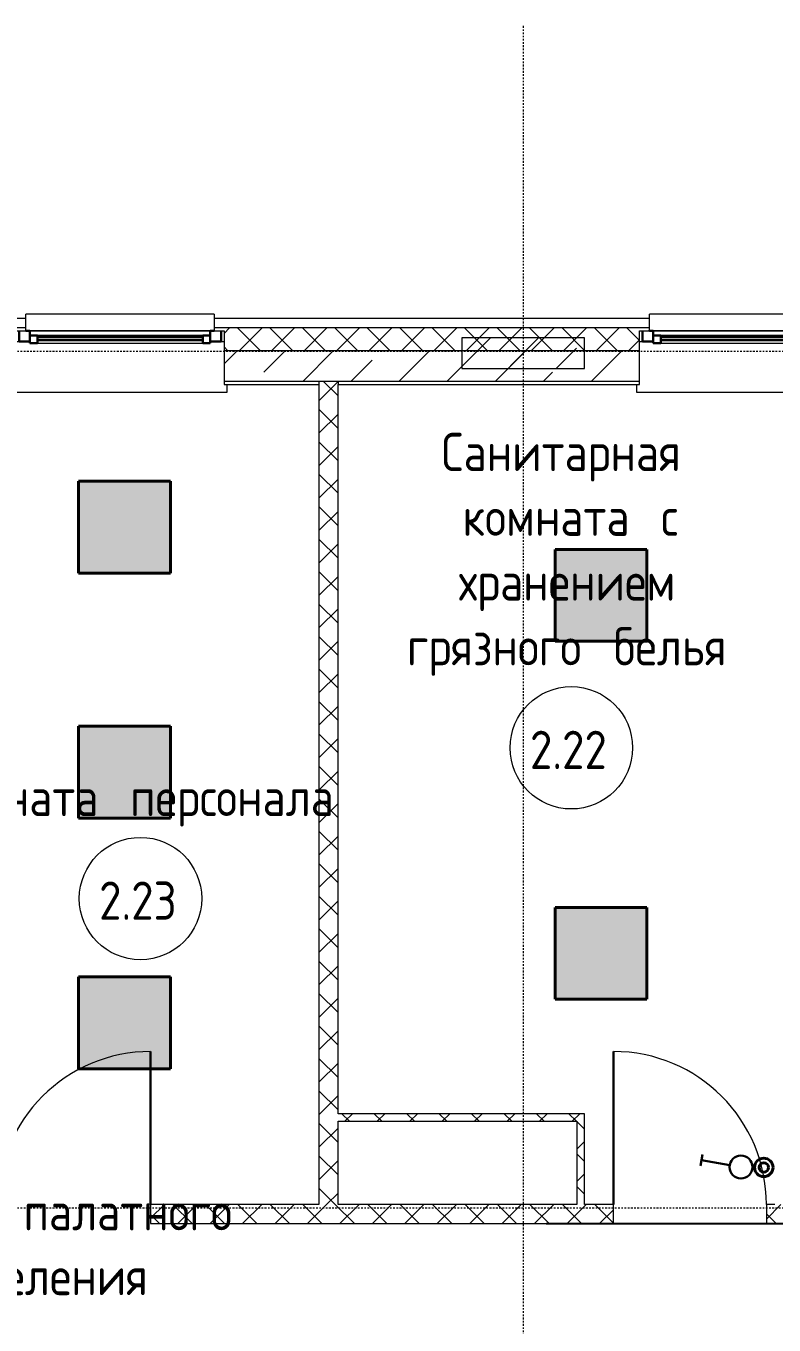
# Model space of a CAD drawing. Header units: millimetres. Extents: x -174154 to -170572, y -111302 to -109817.
# Drawn here: x -174081.2 to -174032.3, y -110543.8 to -110458.9 of the extents above; entities that cross this region are included whole.
import ezdxf

# ---------------------------------------------------------------- set-up
doc = ezdxf.new("R2010")
doc.units = ezdxf.units.MM
doc.linetypes.add('ACAD_ISO02W100', pattern=[15, 12, -3])
doc.linetypes.add('ADSK_Линия сетки', pattern=[21, 12, -3, 3, -3])
doc.layers.get('Defpoints').update_dxf_attribs({"color": 70})
doc.layers.add('!Выключатели', color=200, linetype='Continuous')
for name, color, linetype, lineweight in [('!Освещение', 190, 'Continuous', 40), ('!Подложка', 252, 'ACAD_ISO02W100', 25), ('Двери', 7, 'Continuous', 18), ('Каркас_Импост', 7, 'Continuous', 18), ('Колонны', 7, 'Continuous', 18), ('Марки помещений', 7, 'Continuous', 18), ('Окна', 7, 'Continuous', 18), ('Оси', 7, 'Continuous', 9), ('Остекление', 7, 'Continuous', 30), ('Отлив', 7, 'Continuous', 18), ('Панель', 7, 'Continuous', 18), ('Подоконник_Верхний брус', 7, 'Continuous', 18), ('Размеры', 7, 'Continuous', 9), ('Стены разрез', 7, 'Continuous', 40), ('Стены штриховка', 7, 'Continuous', 18), ('Электрика', 7, 'Continuous', 40)]:
    doc.layers.add(name, color=color, linetype=linetype, lineweight=lineweight)
doc.styles.add('GOST Common', font='GOST Common.ttf', dxfattribs={"width": 0.9, "height": 250})
doc.dimstyles.new('ADSK_Проверочный', dxfattribs={"dimscale": 304.8, "dimtxt": 251.428749, "dimasz": 0.463911, "dimexe": 0.492126, "dimexo": 0.492126, "dimgap": 0.164042, "dimtad": 1, "dimdec": 0, "dimdsep": 46, "dimtxsty": 'GOST Common', "dimblk1": 'OBLIQUE', "dimblk2": 'OBLIQUE', "dimsah": 1, "dimcen": 0.09, "dimazin": 0, "dimtfac": 1, "dimtdec": 4, "dimtix": 1, "dimtmove": 0, "dimatfit": 3, "dimfxl": 1, "dimtvp": 1, "dimtolj": 1, "dimtzin": 0, "dimarcsym": 2})
pattern_1 = [(45, (30280, 12305), (-106.066, 106.066), []), (135, (30280, 12305), (-106.066, -106.066), [])]

# ---------------------------------------------------------------- blocks, each defined once
blk = doc.blocks.new('*U228')
at = {"layer": 'Электрика', "true_color": 0xffffff}
h = blk.add_hatch(color=7, dxfattribs=at)
h.dxf.hatch_style = 1
h.paths.add_polyline_path([(3.025, 3.025), (3.025, -3.025), (-3.025, -3.025), (-3.025, 3.025)])
at = {"layer": 'Электрика', "color": 5}
for p, q in [((-3.025, -3.025), (-3.025, 3.025)), ((-3.025, 3.025), (3.025, 3.025)), ((3.025, 3.025), (3.025, -3.025)), ((-3.025, -3.025), (3.025, -3.025))]:
    blk.add_line(p, q, dxfattribs=at)
blk = doc.blocks.new('*U245')
at = {"color": 0, "linetype": 'ByBlock', "lineweight": -2}
for points in [[(0.34, -0.94), (1.2, -3.29)], [(0.73, -3.46), (1.2, -3.29)], [(1.2, -3.29), (1.67, -3.12)]]:
    blk.add_lwpolyline(points, dxfattribs=at)
blk.add_circle((0, 0), 1, dxfattribs=at)
blk = doc.blocks.new('AC_Дверь_Однопольная_ПВХ - 960х2080h В Вл П с доводчиком-799591-В_АР_ПЭ_02 Этаж')
at = {"layer": 'Панель', "lineweight": 30}
blk.add_line((-500, 62.5), (-500, 1062.5), dxfattribs=at)
at = {"layer": 'Панель'}
blk.add_arc((-500, 62.5), 1000, 0, 90, dxfattribs=at)
blk = doc.blocks.new('AC_Дверь_Однопольная_ПВХ - 960х2080h М ОЛ Глухой низ с доводчиком-799938-В_АР_ПЭ_02 Этаж')
at = {"layer": 'Панель', "lineweight": 30}
blk.add_line((500, 62.5), (500, 1062.5), dxfattribs=at)
at = {"layer": 'Панель'}
blk.add_arc((500, 62.5), 1000, 90, 180, dxfattribs=at)
blk = doc.blocks.new('B2B_Окно_1створка - 1320х1460h-729011-В_АР_ПЭ_02 Этаж')
at = {"layer": 'Каркас_Импост', "lineweight": 30}
for p, q in [((-660, 135), (-660, 65)), ((-590, 135), (-615, 135)), ((-590, 105), (-590, 135)), ((-540, 105), (-590, 105)), ((-590, 105), (-590, 55)), ((-540, 55), (-540, 105)), ((540, 105), (540, 55)), ((590, 105), (540, 105)), ((590, 135), (590, 105)), ((615, 135), (590, 135)), ((590, 55), (590, 105)), ((660, 65), (660, 135)), ((-660, 65), (-590, 65)), ((-590, 55), (-540, 55)), ((540, 55), (590, 55)), ((590, 65), (660, 65))]:
    blk.add_line(p, q, dxfattribs=at)
at = {"layer": 'Каркас_Импост'}
for p, q in [((590, 135), (-590, 135)), ((540, 105), (-540, 105)), ((-540, 55), (540, 55))]:
    blk.add_line(p, q, dxfattribs=at)
at = {"layer": 'Остекление'}
for p, q in [((540, 95), (-540, 95)), ((-540, 95), (-540, 75)), ((540, 75), (540, 95)), ((-540, 75), (540, 75))]:
    blk.add_line(p, q, dxfattribs=at)
blk = doc.blocks.new('В2В_Подоконник_ПВХ - ПВХ-717279-В_АР_ПЭ_02 Этаж')
at = {"layer": 'Подоконник_Верхний брус'}
for p, q in [((-680, 0), (-660, 0)), ((660, 0), (680, 0)), ((-700, -280), (-700, -330)), ((-700, -330), (700, -330)), ((700, -330), (700, -280))]:
    blk.add_line(p, q, dxfattribs=at)
blk = doc.blocks.new('B2B_Отлив - Отлив_металлический-717280-В_АР_ПЭ_02 Этаж')
at = {"layer": 'Отлив'}
for p, q in [((-615, 80), (-615, 110)), ((615, 110), (-615, 110)), ((615, 110), (615, 80)), ((-615, 1), (615, 1))]:
    blk.add_line(p, q, dxfattribs=at)
blk = doc.blocks.new('ADSK_Марка_Помещение_2_ГОСТ21-501-2011 - Имя и Категория-86712-В_АР_ПЭ_02 Этаж')
at = {"layer": 'Марки помещений'}
blk.add_circle((0, 0), 4, dxfattribs=at)
blk = doc.blocks.new('_Oblique')
at = {"color": 0, "linetype": 'ByBlock', "lineweight": -2}
blk.add_line((-0.5, -0.5), (0.5, 0.5), dxfattribs=at)
blk = doc.blocks.new('*D514')
at = {"layer": 'Defpoints', "color": 0, "transparency": 16777216}
for p in [(7830, 8765), (9729.2, 8765), (7830, 6765)]:
    blk.add_point(p, dxfattribs=at)
at = {"layer": 'Размеры', "color": 0, "lineweight": -2, "transparency": 16777216}
for p, q in [((7980, 8765), (9879.2, 8765)), ((9729.2, 6765), (9729.2, 8765)), ((7980, 6765), (9879.2, 6765))]:
    blk.add_line(p, q, dxfattribs=at)
at = {"layer": 'Размеры', "color": 0, "lineweight": -2, "transparency": 16777216, "xscale": 141.4, "yscale": 141.4, "zscale": 141.4}
for p, rotation in [((9729.2, 8765), 90), ((9729.2, 6765), 270)]:
    blk.add_blockref('_Oblique', p, dxfattribs=dict(at, rotation=rotation))
at = {"layer": 'Размеры', "color": 0, "lineweight": 20, "transparency": 16777216, "insert": (9554.2, 7765), "char_height": 250, "width": 756.843, "attachment_point": 5, "rotation": 90, "style": 'GOST Common'}
blk.add_mtext('\\A1;2000', dxfattribs=at)
blk = doc.blocks.new('Расп.кор.')
at = {"layer": 'Электрика', "lineweight": 40}
for radius in [0.605, 0.303]:
    blk.add_circle((0, 0), radius, dxfattribs=at)
blk = doc.blocks.new('A$C02fe7d8c')
at = {"layer": 'Колонны', "lineweight": 20, "true_color": 0x636466}
h = blk.add_hatch(dxfattribs=at)
h.set_pattern_fill('FP_3', color=251, style=0, pattern_type=2)
h.set_pattern_definition([(45, (30280, 12305), (-314.309, 314.309), []), (45, (30594.3, 12305), (-314.309, 314.309), [222.25, -111.125])])
h.paths.add_polyline_path([(8230, 14355), (8230, 14555), (7430, 14555), (7430, 14355)])
at = {"layer": 'Стены разрез', "lineweight": 20, "true_color": 0x636466}
h = blk.add_hatch(dxfattribs=at)
h.set_pattern_fill('FP_1', color=251, style=0, pattern_type=2)
h.set_pattern_definition(pattern_1)
h.paths.add_polyline_path([(14910, 14470), (14910, 14620), (12060, 14620), (12060, 14600), (12125, 14600), (12125, 14470), (12138.9, 14470)])
h.paths.add_polyline_path([(10636.6, 14470), (10765, 14470), (10765, 14600), (10830, 14600), (10830, 14620), (9885.5, 14620), (9885.5, 14600), (9950.5, 14600), (9950.5, 14470)])
h.paths.add_polyline_path([(8590.5, 14470), (8590.5, 14600), (8655.5, 14600), (8655.5, 14620), (5810, 14620), (5810, 14600), (5875, 14600), (5875, 14470), (6129.8, 14470)])
h.paths.add_polyline_path([(4515, 14470), (4515, 14600), (4580, 14600), (4580, 14620), (2715, 14620), (2715, 14600), (2780, 14600), (2780, 14470), (3125.2, 14470)])
h.paths.add_polyline_path([(1420, 14470), (1420, 14600), (1485, 14600), (1485, 14620), (60, 14620), (60, 14470), (210, 14470)])
h = blk.add_hatch(dxfattribs=at)
h.set_pattern_fill('FP_2', color=251, style=0, pattern_type=2)
h.set_pattern_definition([(45, (30280, 12305), (-314.309, 314.309), []), (45, (30594.3, 12305), (-314.309, 314.309), [555.625, -111.125, 3.353, -107.772])])
h.paths.add_polyline_path([(14392.3, 14270), (14910, 14270), (14910, 14470), (12125, 14470), (12125, 14270), (13641.1, 14270)])
h.paths.add_polyline_path([(10570, 14270), (10765, 14270), (10765, 14470), (9950.5, 14470), (9950.5, 14270), (10445, 14270)])
h.paths.add_polyline_path([(8590.5, 14270), (8590.5, 14470), (5875, 14470), (5875, 14270), (6620, 14270)])
h.paths.add_polyline_path([(3895, 14270), (4515, 14270), (4515, 14470), (2780, 14470), (2780, 14270), (3770, 14270)])
h.paths.add_polyline_path([(1420, 14270), (1420, 14470), (210, 14470), (210, 14270), (410, 14270)])
h = blk.add_hatch(dxfattribs=at)
h.set_pattern_fill('FP_1', color=251, style=0, pattern_type=2)
h.set_pattern_definition(pattern_1)
h.paths.add_polyline_path([(6495, 8890), (6620, 8890), (6620, 14270), (6495, 14270), (6495, 12069.6)])
h = blk.add_hatch(dxfattribs=at)
h.set_pattern_fill('FP_1', color=251, style=0, pattern_type=2)
h.set_pattern_definition(pattern_1)
h.paths.add_polyline_path([(8180, 9433.5), (8230, 9433.5), (8230, 9483.5), (6620, 9483.5), (6620, 9433.5)])
h = blk.add_hatch(dxfattribs=at)
h.set_pattern_fill('FP_1', color=251, style=0, pattern_type=2)
h.set_pattern_definition(pattern_1)
h.paths.add_polyline_path([(8230, 8890), (8230, 9433.5), (8180, 9433.5), (8180, 8890)])
h = blk.add_hatch(dxfattribs=at)
h.set_pattern_fill('FP_1', color=251, style=0, pattern_type=2)
h.set_pattern_definition(pattern_1)
h.paths.add_polyline_path([(14929.9, 8765), (14929.9, 8890), (12905, 8890), (12905, 8765), (13430, 8765)])
h.paths.add_polyline_path([(11905, 8765), (11905, 8890), (9420, 8890), (9420, 8765)])
h.paths.add_polyline_path([(8420, 8765), (8420, 8890), (5395, 8890), (5395, 8765)])
h.paths.add_polyline_path([(3655, 8765), (4395, 8765), (4395, 8890), (3655, 8890)])
h.paths.add_polyline_path([(2555, 8765), (2655, 8765), (2655, 8890), (2555, 8890)])
at = {"layer": 'Колонны', "color": 251, "lineweight": 20, "true_color": 0x636466}
for p, q in [((8230, 14555), (7430, 14555)), ((7430, 14555), (7430, 14355)), ((8230, 14355), (8230, 14555)), ((7430, 14355), (8230, 14355))]:
    blk.add_line(p, q, dxfattribs=at)
at = {"layer": 'Оси', "linetype": 'ADSK_Линия сетки'}
for p, q in [((7830, 16592.9), (7830, -2195)), ((32780, 14465), (-1856.4, 14465)), ((32780, 8865), (-1856.4, 8865))]:
    blk.add_line(p, q, dxfattribs=at)
at = {"layer": 'Стены разрез', "color": 251, "lineweight": 20, "true_color": 0x636466}
for p, q in [((4580, 14680), (2715, 14680)), ((4580, 14600), (4580, 14680)), ((8655.5, 14680), (5810, 14680)), ((5810, 14680), (5810, 14600)), ((8655.5, 14600), (8655.5, 14680)), ((4515, 14600), (4580, 14600)), ((5810, 14600), (5875, 14600)), ((5875, 14600), (5875, 14250)), ((8590.5, 14250), (8590.5, 14600)), ((8590.5, 14600), (8655.5, 14600)), ((5875, 14250), (6495, 14250)), ((6495, 14250), (6495, 8890)), ((6620, 14250), (8590.5, 14250)), ((6620, 9483.5), (6620, 14250)), ((8230, 9483.5), (6620, 9483.5)), ((6620, 8890), (6620, 9433.5)), ((6620, 9433.5), (8180, 9433.5)), ((8180, 9433.5), (8180, 8890)), ((8230, 8890), (8230, 9483.5)), ((6495, 8890), (5395, 8890)), ((5395, 8890), (5395, 8765)), ((8180, 8890), (6620, 8890)), ((8420, 8890), (8230, 8890)), ((8420, 8765), (8420, 8890)), ((9476, 8890), (9420, 8890)), ((9420, 8890), (9420, 8765)), ((5395, 8765), (8420, 8765)), ((9420, 8765), (11905, 8765))]:
    blk.add_line(p, q, dxfattribs=at)
at = {"layer": 'Стены штриховка', "color": 251, "lineweight": 20, "true_color": 0x636466}
for p, q in [((4580, 14620), (2715, 14620)), ((8655.5, 14620), (5810, 14620)), ((8590.5, 14470), (5875, 14470)), ((8590.5, 14270), (5875, 14270)), ((6495, 14270), (6495, 14250)), ((6620, 14270), (6620, 14250))]:
    blk.add_line(p, q, dxfattribs=at)
at = {"layer": 'Двери', "color": 251, "lineweight": 20, "true_color": 0x636466}
for name, p in [('AC_Дверь_Однопольная_ПВХ - 960х2080h М ОЛ Глухой низ с доводчиком-799938-В_АР_ПЭ_02 Этаж', (4895, 8827.5)), ('AC_Дверь_Однопольная_ПВХ - 960х2080h В Вл П с доводчиком-799591-В_АР_ПЭ_02 Этаж', (8920, 8827.5))]:
    blk.add_blockref(name, p, dxfattribs=at)
at = {"layer": 'Марки помещений', "color": 251, "lineweight": 20, "true_color": 0x636466, "xscale": 99.99999999999993, "yscale": 99.99999999999993, "zscale": 99.99999999999993}
for p in [(8144.7, 11875), (5328.4, 10889.6)]:
    blk.add_blockref('ADSK_Марка_Помещение_2_ГОСТ21-501-2011 - Имя и Категория-86712-В_АР_ПЭ_02 Этаж', p, dxfattribs=at)
at = {"layer": 'Окна', "color": 251, "lineweight": 20, "true_color": 0x636466}
for name, p in [('B2B_Отлив - Отлив_металлический-717280-В_АР_ПЭ_02 Этаж', (5195, 14600)), ('B2B_Отлив - Отлив_металлический-717280-В_АР_ПЭ_02 Этаж', (9270.5, 14600)), ('В2В_Подоконник_ПВХ - ПВХ-717279-В_АР_ПЭ_02 Этаж', (5195, 14530)), ('B2B_Окно_1створка - 1320х1460h-729011-В_АР_ПЭ_02 Этаж', (5195, 14465)), ('В2В_Подоконник_ПВХ - ПВХ-717279-В_АР_ПЭ_02 Этаж', (9270.5, 14530)), ('B2B_Окно_1створка - 1320х1460h-729011-В_АР_ПЭ_02 Этаж', (9270.5, 14465))]:
    blk.add_blockref(name, p, dxfattribs=at)
at = {"layer": 'Марки помещений', "color": 251, "lineweight": 20, "true_color": 0x636466, "char_height": 250, "attachment_point": 1, "style": 'GOST Common'}
for s, insert, width in [('Санитарная', (7296.6, 13933.6), 2063.544), ('комната', (7433.5, 13510.3), 1479.113), ('\\fGOST Common|b0|i0|c204|p34|;\\W.9;с', (8731.3, 13510.3), 165.949), ('хранением', (7409.7, 13087), 1796.582), ('белья', (8421.8, 12663.6), 974.05), ('грязного', (7070.4, 12663.6), 1544.05), ('2.22', (7874.1, 11986.4), 663.797), ('Комната', (3944.5, 11678.2), 1500.759), ('персонала', (5260.1, 11678.2), 1767.721), ('2.23', (5057.8, 11001), 663.797), ('палатного', (4564, 8970.5), 1847.088), ('отделения', (3974.6, 8547.2), 1803.797)]:
    blk.add_mtext(s, dxfattribs=dict(at, insert=insert, width=width))
at = {"layer": 'Размеры', "color": 251, "lineweight": 20, "true_color": 0x636466}
dim = blk.add_linear_dim(base=(9729.2, 8765), p1=(7830, 6765), p2=(7830, 8765), angle=90, dimstyle='ADSK_Проверочный', override={"dimpost": '<>', "dimfxl": 2000}, dxfattribs=at)
dim.commit()
dim.dimension.update_dxf_attribs({"geometry": '*D514', "text_midpoint": (9554.2, 7765)})

msp = doc.modelspace()

# ---------------------------------------------------------------- block references
at = {"layer": '!Выключатели', "lineweight": 30, "xscale": 0.7500000000000001, "yscale": 0.7500000000000001, "zscale": 0.7500000000000001, "rotation": 239.8735010370156}
msp.add_blockref('*U245', (-174034.414, -110533.444), dxfattribs=at)
at = {"layer": '!Освещение', "color": 18, "lineweight": 9, "true_color": 0x000000, "xscale": 0.9917355371882407, "yscale": 0.9917355371882407, "zscale": 0.9917355371882407}
for p in [(-174074.713, -110491.62), (-174043.57, -110496.069), (-174074.713, -110507.635), (-174043.57, -110519.474), (-174074.713, -110524.012)]:
    msp.add_blockref('*U228', p, dxfattribs=at)
at = {"layer": '!Подложка', "ltscale": 20, "xscale": 0.01, "yscale": 0.01, "zscale": 0.01}
msp.add_blockref('A$C02fe7d8c', (-174126.95, -110624.788), dxfattribs=at)
at = {"layer": 'Электрика', "rotation": 90}
msp.add_blockref('Расп.кор.', (-174032.923, -110533.465), dxfattribs=at)

doc.saveas('drawing.dxf')
